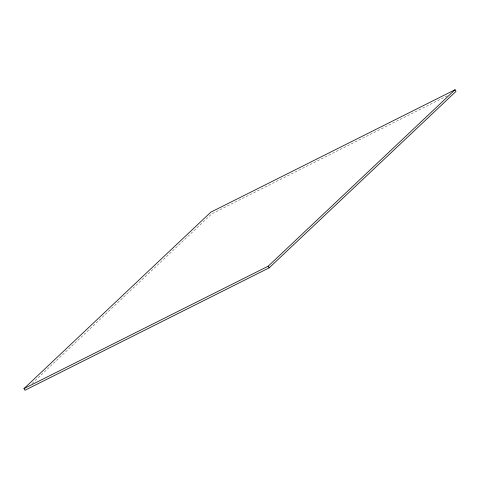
<?xml version="1.0" encoding="UTF-8"?>
<svg xmlns="http://www.w3.org/2000/svg" width="480" height="480" viewBox="0 0 480 480"><rect width="100%" height="100%" fill="white"/><g stroke="black" fill="none" stroke-linecap="round" stroke-linejoin="round"><path stroke-width="0.36" stroke-dasharray="2.4 1.8" d="M32.046 383.568L211.806 213.816L447.3 95.778"/><path stroke-width="0.72" d="M24 388.584L210.846 212.142L455.034 89.748L456 91.416L269.154 267.858L24.966 390.252L24 388.584L268.194 266.184L455.034 89.748M268.194 266.184L269.154 267.858"/></g></svg>
